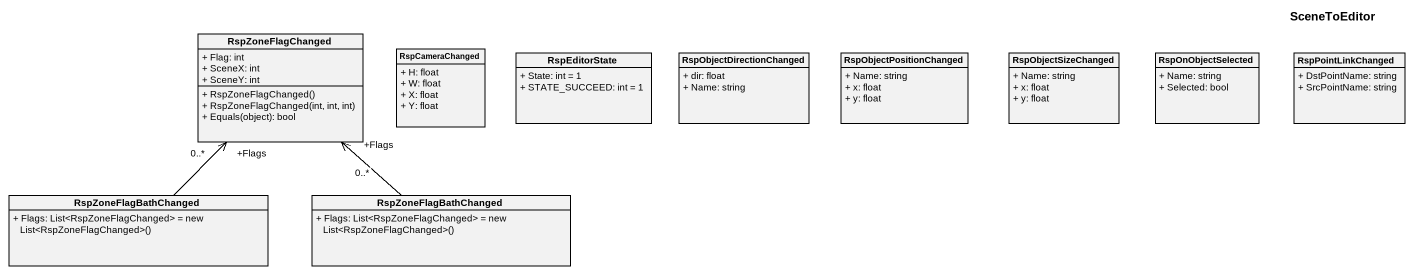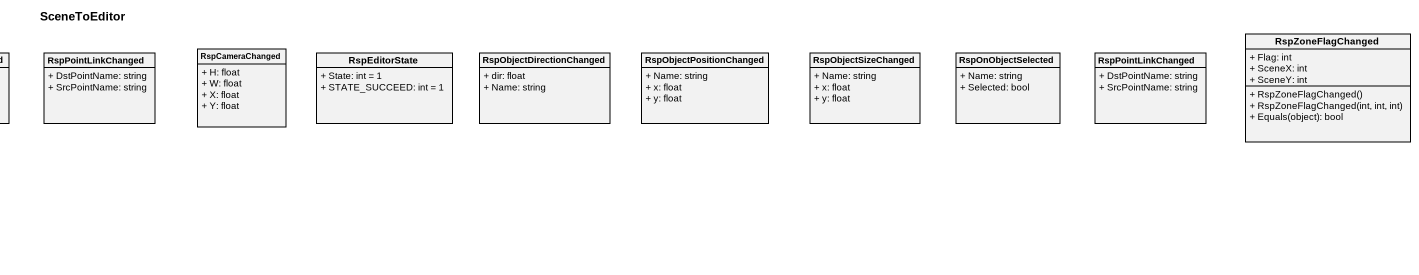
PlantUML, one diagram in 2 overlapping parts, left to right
@startuml
title SceneToEditor
hide circle
hide empty members
skinparam classAttributeIconSize 0
class RspZoneFlagChanged {
  + Flag: int
  + SceneX: int
  + SceneY: int
  + RspZoneFlagChanged()
  + RspZoneFlagChanged(int, int, int)
  + Equals(object): bool
}
class RspCameraChanged {
  + H: float
  + W: float
  + X: float
  + Y: float
}
class RspEditorState {
  + State: int = 1
  + STATE_SUCCEED: int = 1
}
class RspObjectDirectionChanged {
  + dir: float
  + Name: string
}
class RspObjectPositionChanged {
  + Name: string
  + x: float
  + y: float
}
class RspObjectSizeChanged {
  + Name: string
  + x: float
  + y: float
}
class RspOnObjectSelected {
  + Name: string
  + Selected: bool
}
class RspPointLinkChanged {
  + DstPointName: string
  + SrcPointName: string
}
class "RspCameraChanged" as RspCameraChanged_2 {
  + H: float
  + W: float
  + X: float
  + Y: float
}
class "RspEditorState" as RspEditorState_2 {
  + State: int = 1
  + STATE_SUCCEED: int = 1
}
class "RspObjectDirectionChanged" as RspObjectDirectionChanged_2 {
  + dir: float
  + Name: string
}
class "RspObjectPositionChanged" as RspObjectPositionChanged_2 {
  + Name: string
  + x: float
  + y: float
}
class "RspObjectSizeChanged" as RspObjectSizeChanged_2 {
  + Name: string
  + x: float
  + y: float
}
class "RspOnObjectSelected" as RspOnObjectSelected_2 {
  + Name: string
  + Selected: bool
}
class "RspPointLinkChanged" as RspPointLinkChanged_2 {
  + DstPointName: string
  + SrcPointName: string
}
class "RspZoneFlagChanged" as RspZoneFlagChanged_2 {
  + Flag: int
  + SceneX: int
  + SceneY: int
  + RspZoneFlagChanged()
  + RspZoneFlagChanged(int, int, int)
  + Equals(object): bool
}
class RspZoneFlagBathChanged {
  {field} + Flags: List<RspZoneFlagChanged> = new List<RspZoneFlagChanged>()
}
class "RspZoneFlagBathChanged" as RspZoneFlagBathChanged_2 {
  {field} + Flags: List<RspZoneFlagChanged> = new List<RspZoneFlagChanged>()
}
RspZoneFlagBathChanged -up-> "+Flags\n0..*" RspZoneFlagChanged
RspZoneFlagBathChanged_2 -up-> "+Flags\n0..*" RspZoneFlagChanged
@enduml
